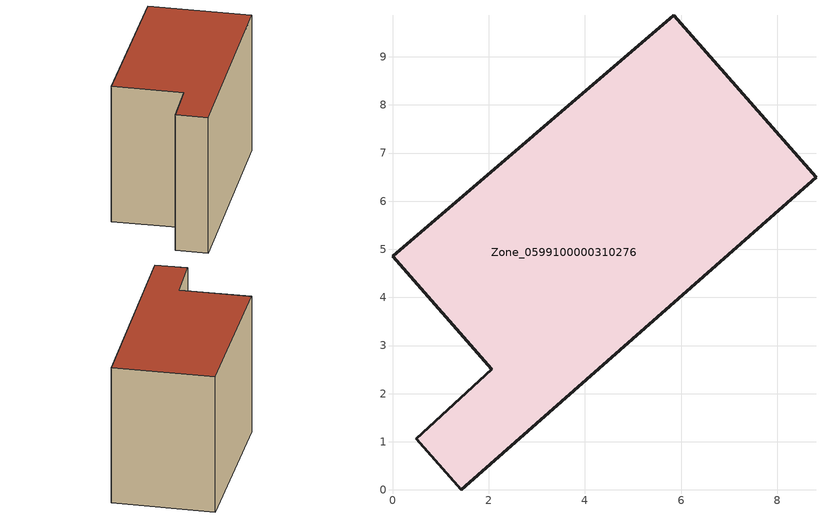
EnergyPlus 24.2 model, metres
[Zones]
Zone_0599100000310276
 floor ground (C_G): 0.49,1.07 2.06,2.51 0,4.86 5.85,9.87 8.8,6.5 1.43,0 z0
 wall outside (C_F): 2.06,2.51 0.49,1.07 1.43,0 8.8,6.5 5.85,9.87 0,4.86 2.06,2.51 z0:6.41
 roof outside (C_R): 5.85,9.87 0,4.86 2.06,2.51 0.49,1.07 1.43,0 8.8,6.5 z6.41
[BUILDING]
Pand.0599100000310276: North Axis=0; Terrain=City; Loads Convergence Tolerance Value=0.04; Temperature Convergence Tolerance Value=0.4; Solar Distribution=FullExterior; Maximum Number of Warmup Days=25; Minimum Number of Warmup Days=1
[Site:Location]
Rotterdam.The.Hague.AP_ZH_NLD Design_Conditions: Latitude=51.96; Longitude=4.45; Time Zone=1; Elevation=-4.5
[SITE:GROUNDTEMPERATURE:BUILDINGSURFACE]
18, 18, 18, 18, 18, 18, 18, 18, 18, 18, 18, 18
[MATERIAL] Thermal Absorptance=0.9; Solar Absorptance=0.7; Visible Absorptance=0.7
Name | Roughness | Thickness | Conductivity | Density | Specific Heat
G.TI.1946 | MediumSmooth | 0.15 | 1 | 540 | 1210
F.TI.1946 | Rough | 0.3 | 0.857143 | 1920 | 840
R.TI.1946 | MediumRough | 0.2 | 0.1 | 1500 | 1000
[CONSTRUCTION]
C_G: G.TI.1946
C_F: F.TI.1946
C_R: R.TI.1946
[ZONE]
Zone_0599100000310276: Type=1; Multiplier=1; Ceiling Height=Autocalculate; Volume=Autocalculate; Floor Area=autocalculate; Part of Total Floor Area=Yes
[ZONEINFILTRATION:DESIGNFLOWRATE]
Infil_Zone_0599100000310276: Zone or ZoneList or Space or SpaceList=Zone_0599100000310276; Schedule=AlwaysOn; Design Flow Rate Calculation Method=Flow/Area; Flow Rate per Floor Area=0.003; Constant Term Coefficient=1; Temperature Term Coefficient=0; Velocity Term Coefficient=0; Velocity Squared Term Coefficient=0
[HVACTEMPLATE:ZONE:IDEALLOADSAIRSYSTEM]
Zone_0599100000310276: Maximum Heating Supply Air Temperature=50; Minimum Cooling Supply Air Temperature=13; Maximum Heating Supply Air Humidity Ratio=0.0156; Minimum Cooling Supply Air Humidity Ratio=0.0077; Heating Limit=NoLimit; Cooling Limit=NoLimit; Dehumidification Control Type=ConstantSensibleHeatRatio; Cooling Sensible Heat Ratio=0.7; Dehumidification Setpoint=60; Humidification Control Type=None; Humidification Setpoint=30; Outdoor Air Method=None; Outdoor Air Flow Rate per Person=0.00944; Outdoor Air Flow Rate per Zone Floor Area=0; Outdoor Air Flow Rate per Zone=0; Demand Controlled Ventilation Type=None; Outdoor Air Economizer Type=NoEconomizer; Heat Recovery Type=None; Sensible Heat Recovery Effectiveness=0.7; Latent Heat Recovery Effectiveness=0.65
[ZONECONTROL:THERMOSTAT]
ThermostatControl_Zone_0599100000310276: Zone or ZoneList=Zone_0599100000310276; Control Type Schedule=DualSetpointControlType; Control 1=Thermostat_Zone_0599100000310276; Temperature Difference Between Cutout And Setpoint=0
[THERMOSTATSETPOINT:DUALSETPOINT]
Thermostat_Zone_0599100000310276: Heating Setpoint Temperature Schedule=HeatingSetpoint_Zone_0599100000310276; Cooling Setpoint Temperature Schedule=CoolingSetpoint_Zone_0599100000310276
[SCHEDULE:COMPACT]
HeatingSetpoint_Zone_0599100000310276: Through: 12/31, For: AllDays, Until: 24:00, 21
CoolingSetpoint_Zone_0599100000310276: Through: 12/31, For: AllDays, Until: 24:00, 24
DualSetpointControlType: Through: 12/31, For: AllDays, Until: 24:00, 4
AlwaysOn: Through: 12/31, For: AllDays, Until: 24:00, 1
